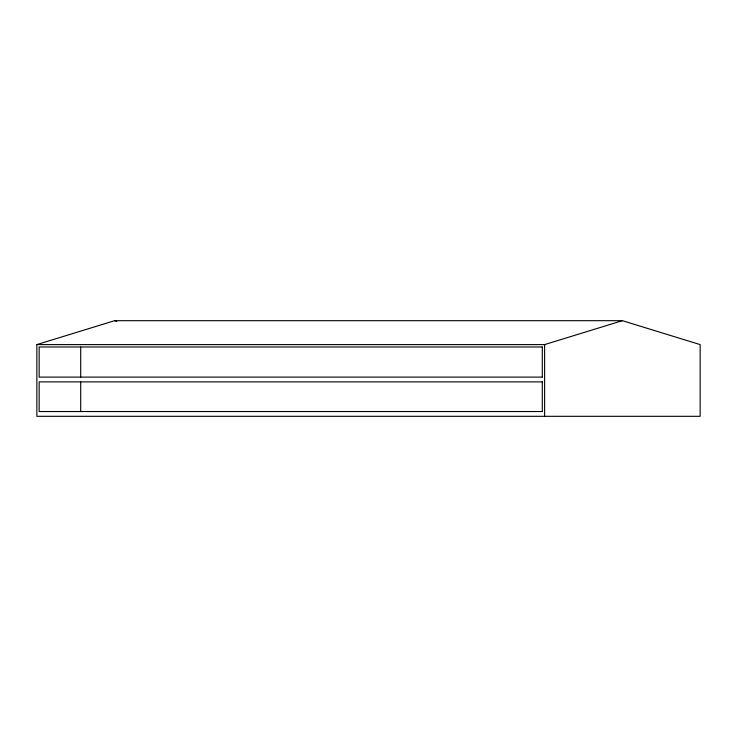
<?xml version="1.0" encoding="UTF-8"?>
<svg xmlns="http://www.w3.org/2000/svg" width="737" height="737" viewBox="0 0 737 737"><rect width="100%" height="100%" fill="white"/><g stroke="black" fill="none" stroke-linecap="round" stroke-linejoin="round"><path stroke-width="1.11" d="M36.85 344.594L114.622 320.687L622.378 320.687L700.15 344.594L700.15 416.313L36.85 416.313L36.85 344.594L544.606 344.594L622.378 320.687M542.331 346.989L39.162 346.989L39.162 377.104L542.331 377.104M542.331 381.886L39.162 381.886L39.162 411.532L542.331 411.532M114.622 320.687L116.814 321.369M544.606 344.594L544.606 416.313M542.303 346.989L542.303 377.104M542.303 381.886L542.303 411.532M80.701 346.989L80.701 377.104M80.701 381.886L80.701 411.532"/></g></svg>
